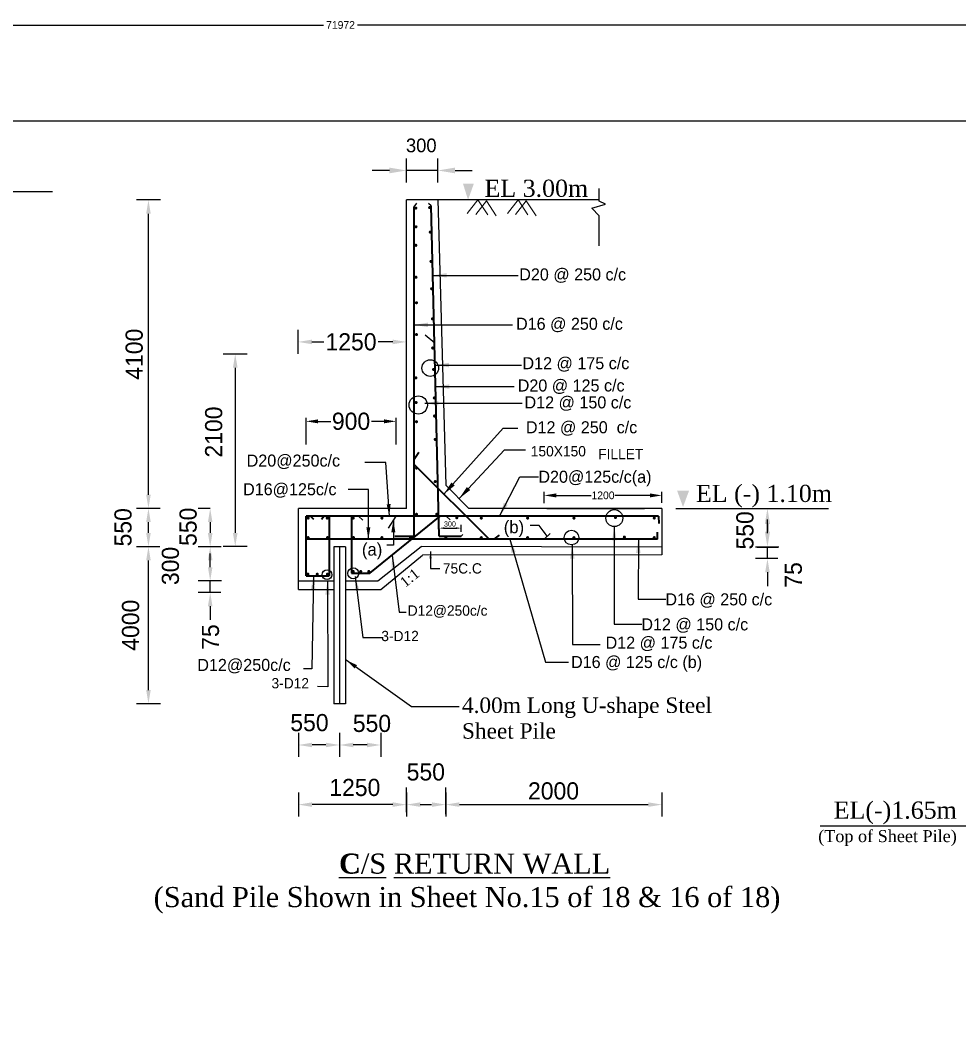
# Model space of a CAD drawing. Extents: x -1206532 to 786809, y -4288605 to 172932.
# Drawn here: x -141732 to -114370, y -4242488 to -4213396 of the extents above; entities that cross this region are included whole.
import ezdxf

# ---------------------------------------------------------------- set-up
doc = ezdxf.new("R2010")
doc.units = 0
doc.header["$LTSCALE"] = 300
doc.header["$MEASUREMENT"] = 0
doc.layers.get('0').update_dxf_attribs({"linetype": 'CONTINUOUS'})
doc.layers.get('DEFPOINTS').update_dxf_attribs({"linetype": 'CONTINUOUS'})
doc.layers.add('LINE', color=7, linetype='CONTINUOUS')
doc.layers.add('Other line', color=7, linetype='CONTINUOUS', lineweight=15)
doc.styles.add('Arial-200', font='ARIAL_0.TTF')
doc.styles.add('TIMES', font='TIMES_0.TTF')
doc.dimstyles.new('3', dxfattribs={"dimtxt": 225, "dimasz": 350, "dimexe": 100, "dimexo": 25, "dimgap": 9, "dimtad": 0, "dimdec": 0, "dimzin": 0, "dimdsep": 46, "dimtxsty": 'Standard', "dimcen": 0, "dimclrd": 5, "dimclre": 6, "dimclrt": 1, "dimadec": 0, "dimazin": 0, "dimtfac": 1, "dimtdec": 0, "dimtofl": 0, "dimtmove": 2, "dimatfit": 3, "dimfxl": 1, "dimtolj": 1, "dimtzin": 0, "dimarcsym": 0})
doc.dimstyles.new('ISO-25', dxfattribs={"dimtxt": 2.5, "dimasz": 2.5, "dimexe": 1.25, "dimexo": 0.625, "dimtad": 1, "dimtxsty": 'Standard', "dimcen": 2.5, "dimadec": 0, "dimazin": 0, "dimtfac": 1, "dimtmove": 0, "dimatfit": 3, "dimfxl": 1, "dimarcsym": 0})

# ---------------------------------------------------------------- blocks, each defined once
blk = doc.blocks.new('*D298')
at = {"layer": 'DEFPOINTS', "color": 0, "lineweight": 30}
for p in [(-96405, -4213543), (-168377, -4216334), (-96405, -4216334)]:
    blk.add_point(p, dxfattribs=at)
at = {"layer": 'LINE', "color": 6, "lineweight": -2}
for p, q in [((-168377, -4216309), (-168377, -4213443)), ((-96405, -4216309), (-96405, -4213443))]:
    blk.add_line(p, q, dxfattribs=at)
at = {"layer": 'LINE', "color": 5, "lineweight": -2}
for p, q in [((-168027, -4213543), (-132887, -4213543)), ((-96755, -4213543), (-131894, -4213543))]:
    blk.add_line(p, q, dxfattribs=at)
at = {"layer": 'LINE', "color": 5, "lineweight": 30}
for points in [[(-168027, -4213485), (-168027, -4213602), (-168377, -4213543)], [(-96755, -4213485), (-96755, -4213602), (-96405, -4213543)]]:
    blk.add_solid(points, dxfattribs=at)
at = {"layer": 'LINE', "color": 1, "lineweight": 30, "insert": (-132391, -4213543), "char_height": 225, "attachment_point": 5}
blk.add_mtext('\\A1;71972', dxfattribs=at)
blk = doc.blocks.new('*D308')
at = {"color": 7, "linetype": 'ByBlock', "lineweight": -2}
for p, q in [((-133627, -4223130), (-133627, -4222430)), ((-130469, -4223130), (-130469, -4222430)), ((-133227, -4222780), (-132878, -4222780)), ((-130869, -4222780), (-131293, -4222780))]:
    blk.add_line(p, q, dxfattribs=at)
at = {"color": 7, "linetype": 'ByBlock', "lineweight": 30}
for points in [[(-133227, -4222713), (-133227, -4222846), (-133627, -4222780)], [(-130869, -4222713), (-130869, -4222846), (-130469, -4222780)]]:
    blk.add_solid(points, dxfattribs=at)
at = {"layer": 'DEFPOINTS', "color": 0, "linetype": 'ByBlock', "lineweight": 30}
for p in [(-133627, -4222780), (-130469, -4224588), (-133627, -4227738)]:
    blk.add_point(p, dxfattribs=at)
at = {"color": 7, "linetype": 'ByBlock', "lineweight": 30, "insert": (-132085, -4222780), "char_height": 500, "attachment_point": 5}
blk.add_mtext('1250', dxfattribs=at)
blk = doc.blocks.new('*D309')
at = {"color": 7, "linetype": 'ByBlock', "lineweight": -2}
for p, q in [((-137638, -4218643), (-138338, -4218643)), ((-137988, -4227233), (-137988, -4219043)), ((-137648, -4227633), (-138338, -4227633))]:
    blk.add_line(p, q, dxfattribs=at)
at = {"color": 7, "linetype": 'ByBlock', "lineweight": 30}
for points in [[(-138055, -4219043), (-137922, -4219043), (-137988, -4218643)], [(-138055, -4227233), (-137922, -4227233), (-137988, -4227633)]]:
    blk.add_solid(points, dxfattribs=at)
at = {"layer": 'DEFPOINTS', "color": 0, "linetype": 'ByBlock', "lineweight": 30}
for p in [(-137988, -4218643), (-131469, -4218643), (-137638, -4227633)]:
    blk.add_point(p, dxfattribs=at)
at = {"color": 7, "linetype": 'ByBlock', "lineweight": 30, "insert": (-138401, -4223138), "char_height": 500, "attachment_point": 5, "rotation": 90}
blk.add_mtext('4100', dxfattribs=at)
blk = doc.blocks.new('*D310')
at = {"color": 7, "linetype": 'ByBlock', "lineweight": -2}
for p, q in [((-133619, -4235917), (-133619, -4236617)), ((-130469, -4235917), (-130469, -4236617)), ((-130869, -4236267), (-133219, -4236267))]:
    blk.add_line(p, q, dxfattribs=at)
at = {"color": 7, "linetype": 'ByBlock', "lineweight": 30}
for points in [[(-133219, -4236200), (-133219, -4236333), (-133619, -4236267)], [(-130869, -4236200), (-130869, -4236333), (-130469, -4236267)]]:
    blk.add_solid(points, dxfattribs=at)
at = {"layer": 'DEFPOINTS', "color": 0, "linetype": 'ByBlock', "lineweight": 30}
for p in [(-130469, -4227633), (-133619, -4229998), (-133619, -4236267)]:
    blk.add_point(p, dxfattribs=at)
at = {"color": 7, "linetype": 'ByBlock', "lineweight": 30, "insert": (-131975, -4235770), "char_height": 500, "attachment_point": 5}
blk.add_mtext('1250', dxfattribs=at)
blk = doc.blocks.new('*D311')
at = {"color": 7, "linetype": 'ByBlock', "lineweight": -2}
for p, q in [((-129325, -4235917), (-129325, -4236617)), ((-123027, -4235917), (-123027, -4236617)), ((-128925, -4236267), (-123427, -4236267))]:
    blk.add_line(p, q, dxfattribs=at)
at = {"color": 7, "linetype": 'ByBlock', "lineweight": 30}
for points in [[(-128925, -4236200), (-128925, -4236333), (-129325, -4236267)], [(-123427, -4236200), (-123427, -4236333), (-123027, -4236267)]]:
    blk.add_solid(points, dxfattribs=at)
at = {"layer": 'DEFPOINTS', "color": 0, "linetype": 'ByBlock', "lineweight": 30}
for p in [(-129325, -4227632), (-123027, -4228991), (-123027, -4236267)]:
    blk.add_point(p, dxfattribs=at)
at = {"color": 7, "linetype": 'ByBlock', "lineweight": 30, "insert": (-126185, -4235870), "char_height": 500, "attachment_point": 5}
blk.add_mtext('2000', dxfattribs=at)
blk = doc.blocks.new('*D312')
at = {"color": 7, "linetype": 'ByBlock', "lineweight": -2}
for p, q in [((-119952, -4228358), (-119952, -4227958)), ((-119622, -4228758), (-120302, -4228758)), ((-119952, -4229096), (-119952, -4228758)), ((-119646, -4229096), (-120302, -4229096)), ((-119952, -4229496), (-119952, -4229896))]:
    blk.add_line(p, q, dxfattribs=at)
at = {"color": 7, "linetype": 'ByBlock', "lineweight": 30}
for points in [[(-120019, -4228358), (-119886, -4228358), (-119952, -4228758)], [(-120019, -4229496), (-119886, -4229496), (-119952, -4229096)]]:
    blk.add_solid(points, dxfattribs=at)
at = {"layer": 'DEFPOINTS', "color": 0, "linetype": 'ByBlock', "lineweight": 30}
for p in [(-119952, -4228758), (-119612, -4228758), (-119636, -4229096)]:
    blk.add_point(p, dxfattribs=at)
at = {"color": 7, "linetype": 'ByBlock', "lineweight": 30, "insert": (-119196, -4229572), "char_height": 500, "attachment_point": 5, "rotation": 90}
blk.add_mtext('75', dxfattribs=at)
blk = doc.blocks.new('*D313')
at = {"color": 7, "linetype": 'ByBlock', "lineweight": -2}
for p, q in [((-137652, -4228749), (-138338, -4228749)), ((-137988, -4232928), (-137988, -4229149)), ((-137638, -4233328), (-138338, -4233328))]:
    blk.add_line(p, q, dxfattribs=at)
at = {"color": 7, "linetype": 'ByBlock', "lineweight": 30}
for points in [[(-138055, -4229149), (-137922, -4229149), (-137988, -4228749)], [(-138055, -4232928), (-137922, -4232928), (-137988, -4233328)]]:
    blk.add_solid(points, dxfattribs=at)
at = {"layer": 'DEFPOINTS', "color": 0, "linetype": 'ByBlock', "lineweight": 30}
for p in [(-137988, -4228749), (-137642, -4228749), (-137385, -4233328)]:
    blk.add_point(p, dxfattribs=at)
at = {"color": 7, "linetype": 'ByBlock', "lineweight": 30, "insert": (-138507, -4231038), "char_height": 500, "attachment_point": 5, "rotation": 90}
blk.add_mtext('4000', dxfattribs=at)
blk = doc.blocks.new('*D314')
at = {"color": 7, "linetype": 'ByBlock', "lineweight": -2}
for p, q in [((-133619, -4234179), (-133619, -4234879)), ((-132419, -4234179), (-132419, -4234879)), ((-132819, -4234529), (-133219, -4234529))]:
    blk.add_line(p, q, dxfattribs=at)
at = {"color": 7, "linetype": 'ByBlock', "lineweight": 30}
for points in [[(-133219, -4234462), (-133219, -4234595), (-133619, -4234529)], [(-132819, -4234462), (-132819, -4234595), (-132419, -4234529)]]:
    blk.add_solid(points, dxfattribs=at)
at = {"layer": 'DEFPOINTS', "color": 0, "linetype": 'ByBlock', "lineweight": 30}
for p in [(-133619, -4230261), (-132419, -4233591), (-133619, -4234529)]:
    blk.add_point(p, dxfattribs=at)
at = {"color": 7, "linetype": 'ByBlock', "lineweight": 30, "insert": (-133297, -4233880), "char_height": 500, "attachment_point": 5}
blk.add_mtext('550', dxfattribs=at)
blk = doc.blocks.new('*D315')
at = {"color": 7, "linetype": 'ByBlock', "lineweight": -2}
for p, q in [((-135871, -4228749), (-136539, -4228749)), ((-136189, -4229346), (-136189, -4229149)), ((-135909, -4229746), (-136539, -4229746))]:
    blk.add_line(p, q, dxfattribs=at)
at = {"color": 7, "linetype": 'ByBlock', "lineweight": 30}
for points in [[(-136256, -4229149), (-136122, -4229149), (-136189, -4228749)], [(-136256, -4229346), (-136122, -4229346), (-136189, -4229746)]]:
    blk.add_solid(points, dxfattribs=at)
at = {"layer": 'DEFPOINTS', "color": 0, "linetype": 'ByBlock', "lineweight": 30}
for p in [(-136189, -4228749), (-135861, -4228749), (-135899, -4229746)]:
    blk.add_point(p, dxfattribs=at)
at = {"color": 7, "linetype": 'ByBlock', "lineweight": 30, "insert": (-137346, -4229310), "char_height": 500, "attachment_point": 5, "rotation": 90}
blk.add_mtext('300', dxfattribs=at)
blk = doc.blocks.new('*D316')
at = {"color": 7, "linetype": 'ByBlock', "lineweight": -2}
for p, q in [((-137678, -4227633), (-138338, -4227633)), ((-137988, -4228349), (-137988, -4228033)), ((-137652, -4228749), (-138338, -4228749))]:
    blk.add_line(p, q, dxfattribs=at)
at = {"color": 7, "linetype": 'ByBlock', "lineweight": 30}
for points in [[(-138055, -4228033), (-137922, -4228033), (-137988, -4227633)], [(-138055, -4228349), (-137922, -4228349), (-137988, -4228749)]]:
    blk.add_solid(points, dxfattribs=at)
at = {"layer": 'DEFPOINTS', "color": 0, "linetype": 'ByBlock', "lineweight": 30}
for p in [(-137988, -4227633), (-137668, -4227633), (-137642, -4228749)]:
    blk.add_point(p, dxfattribs=at)
at = {"color": 7, "linetype": 'ByBlock', "lineweight": 30, "insert": (-138727, -4228184), "char_height": 500, "attachment_point": 5, "rotation": 90}
blk.add_mtext('550', dxfattribs=at)
blk = doc.blocks.new('*D317')
at = {"color": 7, "linetype": 'ByBlock', "lineweight": -2}
for p, q in [((-132419, -4234179), (-132419, -4234879)), ((-131219, -4234179), (-131219, -4234879)), ((-131619, -4234529), (-132019, -4234529))]:
    blk.add_line(p, q, dxfattribs=at)
at = {"color": 7, "linetype": 'ByBlock', "lineweight": 30}
for points in [[(-132019, -4234462), (-132019, -4234595), (-132419, -4234529)], [(-131619, -4234462), (-131619, -4234595), (-131219, -4234529)]]:
    blk.add_solid(points, dxfattribs=at)
at = {"layer": 'DEFPOINTS', "color": 0, "linetype": 'ByBlock', "lineweight": 30}
for p in [(-131219, -4230261), (-132419, -4233591), (-132419, -4234529)]:
    blk.add_point(p, dxfattribs=at)
at = {"color": 7, "linetype": 'ByBlock', "lineweight": 30, "insert": (-131476, -4233903), "char_height": 500, "attachment_point": 5}
blk.add_mtext('550', dxfattribs=at)
blk = doc.blocks.new('*D318')
at = {"color": 7, "linetype": 'ByBlock', "lineweight": -2}
for p, q in [((-130469, -4218133), (-130469, -4217433)), ((-129554, -4218133), (-129554, -4217433)), ((-130969, -4217783), (-131469, -4217783)), ((-129554, -4217783), (-130469, -4217783)), ((-129054, -4217783), (-128554, -4217783))]:
    blk.add_line(p, q, dxfattribs=at)
at = {"color": 7, "linetype": 'ByBlock', "lineweight": 30}
for points in [[(-130969, -4217699), (-130969, -4217866), (-130469, -4217783)], [(-129054, -4217699), (-129054, -4217866), (-129554, -4217783)]]:
    blk.add_solid(points, dxfattribs=at)
at = {"layer": 'DEFPOINTS', "color": 0, "linetype": 'ByBlock', "lineweight": 30}
for p in [(-130469, -4217783), (-130469, -4218243), (-129554, -4218191)]:
    blk.add_point(p, dxfattribs=at)
at = {"color": 7, "linetype": 'ByBlock', "lineweight": 30, "insert": (-130039, -4217055), "char_height": 400, "attachment_point": 5}
blk.add_mtext('300', dxfattribs=at)
blk = doc.blocks.new('*D319')
at = {"layer": 'DEFPOINTS', "color": 0, "lineweight": 30}
for p in [(-123027, -4227633), (-123026, -4228758), (-119952, -4228758)]:
    blk.add_point(p, dxfattribs=at)
at = {"layer": 'LINE', "color": 7, "lineweight": -2}
for p, q in [((-120252, -4227633), (-119652, -4227633)), ((-119952, -4228083), (-119952, -4228308)), ((-120252, -4228758), (-119652, -4228758))]:
    blk.add_line(p, q, dxfattribs=at)
at = {"layer": 'LINE', "color": 7, "lineweight": 30}
for points in [[(-120027, -4228083), (-119877, -4228083), (-119952, -4227633)], [(-120027, -4228308), (-119877, -4228308), (-119952, -4228758)]]:
    blk.add_solid(points, dxfattribs=at)
at = {"layer": 'LINE', "color": 7, "lineweight": 30, "insert": (-120606, -4228274), "char_height": 500, "attachment_point": 5, "rotation": 90}
blk.add_mtext('\\A1;550', dxfattribs=at)
blk = doc.blocks.new('*D320')
at = {"color": 7, "linetype": 'ByBlock', "lineweight": -2}
for p, q in [((-136189, -4229346), (-136189, -4228946)), ((-135859, -4229746), (-136539, -4229746)), ((-136189, -4230084), (-136189, -4229746)), ((-135883, -4230084), (-136539, -4230084)), ((-136189, -4230484), (-136189, -4230884))]:
    blk.add_line(p, q, dxfattribs=at)
at = {"color": 7, "linetype": 'ByBlock', "lineweight": 30}
for points in [[(-136256, -4229346), (-136123, -4229346), (-136189, -4229746)], [(-136256, -4230484), (-136123, -4230484), (-136189, -4230084)]]:
    blk.add_solid(points, dxfattribs=at)
at = {"layer": 'DEFPOINTS', "color": 0, "linetype": 'ByBlock', "lineweight": 30}
for p in [(-136189, -4229746), (-135849, -4229746), (-135873, -4230084)]:
    blk.add_point(p, dxfattribs=at)
at = {"color": 7, "linetype": 'ByBlock', "lineweight": 30, "insert": (-136179, -4231382), "char_height": 500, "attachment_point": 5, "rotation": 90}
blk.add_mtext('75', dxfattribs=at)
blk = doc.blocks.new('*D321')
at = {"color": 7, "linetype": 'ByBlock', "lineweight": -2}
for p, q in [((-135109, -4223133), (-135809, -4223133)), ((-135459, -4223533), (-135459, -4228347)), ((-135109, -4228747), (-135809, -4228747))]:
    blk.add_line(p, q, dxfattribs=at)
at = {"color": 7, "linetype": 'ByBlock', "lineweight": 30}
for points in [[(-135526, -4223533), (-135392, -4223533), (-135459, -4223133)], [(-135526, -4228347), (-135392, -4228347), (-135459, -4228747)]]:
    blk.add_solid(points, dxfattribs=at)
at = {"layer": 'DEFPOINTS', "color": 0, "linetype": 'ByBlock', "lineweight": 30}
for p in [(-130510, -4223133), (-135459, -4228747), (-130737, -4228747)]:
    blk.add_point(p, dxfattribs=at)
at = {"color": 7, "linetype": 'ByBlock', "lineweight": 30, "insert": (-136085, -4225407), "char_height": 500, "attachment_point": 5, "rotation": 90}
blk.add_mtext('2100', dxfattribs=at)
blk = doc.blocks.new('*D322')
at = {"color": 7, "linetype": 'ByBlock', "lineweight": -2}
for p, q in [((-136189, -4227633), (-136539, -4227633)), ((-136189, -4228033), (-136189, -4228349)), ((-136189, -4228749), (-136539, -4228749))]:
    blk.add_line(p, q, dxfattribs=at)
at = {"color": 7, "linetype": 'ByBlock', "lineweight": 30}
for points in [[(-136256, -4228033), (-136122, -4228033), (-136189, -4227633)], [(-136256, -4228349), (-136122, -4228349), (-136189, -4228749)]]:
    blk.add_solid(points, dxfattribs=at)
at = {"layer": 'DEFPOINTS', "color": 0, "linetype": 'ByBlock', "lineweight": 30}
for p in [(-136189, -4227633), (-136189, -4228749), (-136189, -4228749)]:
    blk.add_point(p, dxfattribs=at)
at = {"color": 7, "linetype": 'ByBlock', "lineweight": 30, "insert": (-136830, -4228169), "char_height": 500, "attachment_point": 5, "rotation": 90}
blk.add_mtext('550', dxfattribs=at)
blk = doc.blocks.new('*D176')
at = {"color": 0, "linetype": 'ByBlock', "lineweight": -2}
for p, q in [((-133394, -4225767), (-133394, -4224995)), ((-130775, -4225767), (-130775, -4224995))]:
    blk.add_line(p, q, dxfattribs=at)
at = {"linetype": 'ByBlock', "lineweight": -2}
for p, q in [((-133044, -4225095), (-132677, -4225095)), ((-131125, -4225095), (-131492, -4225095))]:
    blk.add_line(p, q, dxfattribs=at)
at = {"linetype": 'ByBlock', "lineweight": 30}
for points in [[(-133044, -4225037), (-133044, -4225154), (-133394, -4225095)], [(-131125, -4225037), (-131125, -4225154), (-130775, -4225095)]]:
    blk.add_solid(points, dxfattribs=at)
at = {"layer": 'DEFPOINTS', "color": 0, "linetype": 'ByBlock', "lineweight": 30}
for p in [(-130775, -4225095), (-133394, -4225792), (-130775, -4225792)]:
    blk.add_point(p, dxfattribs=at)
at = {"color": 0, "linetype": 'ByBlock', "lineweight": 30, "insert": (-132085, -4225095), "char_height": 500, "attachment_point": 5}
blk.add_mtext('\\A1;900', dxfattribs=at)
blk = doc.blocks.new('*D737')
at = {"layer": 'DEFPOINTS', "color": 0, "lineweight": 30}
for p in [(-123027, -4227254), (-126458, -4227505), (-123027, -4227498)]:
    blk.add_point(p, dxfattribs=at)
at = {"layer": 'Other line', "color": 0, "linetype": 'ByBlock', "lineweight": -2}
for p, q in [((-126458, -4227480), (-126458, -4227154)), ((-123027, -4227473), (-123027, -4227154))]:
    blk.add_line(p, q, dxfattribs=at)
at = {"layer": 'Other line', "linetype": 'ByBlock', "lineweight": -2}
for p, q in [((-126108, -4227254), (-125089, -4227254)), ((-123377, -4227254), (-124396, -4227254))]:
    blk.add_line(p, q, dxfattribs=at)
at = {"layer": 'Other line', "lineweight": 30}
for points in [[(-126108, -4227196), (-126108, -4227312), (-126458, -4227254)], [(-123377, -4227196), (-123377, -4227312), (-123027, -4227254)]]:
    blk.add_solid(points, dxfattribs=at)
at = {"layer": 'Other line', "color": 0, "lineweight": 30, "insert": (-124743, -4227254), "char_height": 225, "attachment_point": 5}
blk.add_mtext('\\A1;1200', dxfattribs=at)
blk = doc.blocks.new('*D951')
at = {"layer": 'DEFPOINTS', "color": 0, "lineweight": 30}
for p in [(-128876, -4228208), (-129517, -4228446), (-128876, -4228337)]:
    blk.add_point(p, dxfattribs=at)
at = {"layer": 'Other line', "color": 0, "linetype": 'ByBlock', "lineweight": -2}
for p, q in [((-129517, -4228421), (-129517, -4228108)), ((-128876, -4228312), (-128876, -4228108))]:
    blk.add_line(p, q, dxfattribs=at)
at = {"layer": 'Other line', "linetype": 'ByBlock', "lineweight": -2}
blk.add_line((-129367, -4228208), (-129026, -4228208), dxfattribs=at)
at = {"layer": 'Other line', "lineweight": 30}
for points in [[(-129367, -4228183), (-129367, -4228233), (-129517, -4228208)], [(-129026, -4228183), (-129026, -4228233), (-128876, -4228208)]]:
    blk.add_solid(points, dxfattribs=at)
at = {"layer": 'Other line', "color": 0, "lineweight": 30, "insert": (-129204, -4228087), "char_height": 150, "attachment_point": 5}
blk.add_mtext('\\A1;300', dxfattribs=at)

msp = doc.modelspace()

# ---------------------------------------------------------------- linework, layer by layer
at = {"linetype": 'ByBlock', "lineweight": 30}
for p, q in [((-124859.71, -4218678.925), (-124859.71, -4218311.959)), ((-130468.691, -4227633.09), (-130468.691, -4218643.09)), ((-129553.867, -4218643.09), (-130468.691, -4218643.09)), ((-124859.71, -4218643.09), (-129553.867, -4218643.09)), ((-129553.867, -4218643.09), (-129325.468, -4226954.599)), ((-124859.71, -4218643.09), (-129532.342, -4218643.09)), ((-125068.704, -4218880.207), (-124667.119, -4218761.507)), ((-124859.71, -4219104.088), (-125068.704, -4218880.207)), ((-124667.119, -4218761.507), (-124859.71, -4218678.925)), ((-124859.71, -4219984.301), (-124859.71, -4219104.088)), ((-133618.691, -4229998.09), (-133618.691, -4227633.09)), ((-130468.691, -4227633.09), (-133618.691, -4227633.09)), ((-123026.937, -4227633.09), (-128648.231, -4227633.09)), ((-126379.065, -4227633.09), (-123538.065, -4227633.09)), ((-123026.937, -4227633.09), (-123026.937, -4228990.59)), ((-122626.065, -4227633.09), (-118178.045, -4227633.09)), ((-132583.635, -4228748.591), (-132583.635, -4233328.09)), ((-132242.059, -4228748.591), (-132583.635, -4228748.591)), ((-132418.691, -4228748.591), (-132418.691, -4233328.09)), ((-132242.059, -4228748.591), (-132242.059, -4233328.09)), ((-131301.849, -4229748.09), (-130037.175, -4228746.891)), ((-123026.937, -4228758.09), (-130037.175, -4228746.891)), ((-129286.308, -4228748.09), (-129286.308, -4228748.09)), ((-131218.691, -4229998.09), (-129999.107, -4228993.397)), ((-123026.937, -4228990.59), (-129999.107, -4228993.397)), ((-133616.308, -4229748.09), (-132583.635, -4229748.09)), ((-132255.922, -4229748.09), (-132242.059, -4229748.09)), ((-132242.059, -4229748.09), (-131301.849, -4229748.09)), ((-133618.691, -4229998.09), (-132583.635, -4229998.09)), ((-132254.849, -4229998.09), (-132242.059, -4229998.09)), ((-132242.059, -4229998.09), (-131218.691, -4229998.09)), ((-132242.059, -4233328.09), (-132583.635, -4233328.09)), ((-130468.691, -4236489.85), (-130468.691, -4235766.767)), ((-129325.468, -4236549.85), (-129325.468, -4235766.767)), ((-130068.691, -4236266.767), (-129743.691, -4236266.767)), ((-113161.919, -4236890.433), (-118415.001, -4236890.433))]:
    msp.add_line(p, q, dxfattribs=at)
at = {"linetype": 'ByBlock', "lineweight": 40}
for p, q in [((-130243.691, -4228445.521), (-130248, -4218843)), ((-129517.392, -4228445.521), (-129748.608, -4218817.606)), ((-130243.691, -4226354.473), (-128065.073, -4228533.09)), ((-133393.691, -4228058.09), (-133393.691, -4227858.09)), ((-130468.691, -4227858.09), (-133393.691, -4227858.09)), ((-132723.635, -4227858.09), (-132723.635, -4229598.09)), ((-132070.544, -4227858.09), (-132070.544, -4229518.09)), ((-131533.886, -4229518.09), (-129492.613, -4227858.09)), ((-128668.691, -4227858.09), (-130468.691, -4227858.09)), ((-123127.065, -4227858.09), (-128668.691, -4227858.09)), ((-123127.065, -4227858.09), (-123116.308, -4228068.09)), ((-133393.691, -4228533.09), (-133393.691, -4228058.09)), ((-133393.691, -4229598.09), (-133393.691, -4228308.09)), ((-130808, -4228445.521), (-130243.691, -4228445.521)), ((-129517.392, -4228445.521), (-128876, -4228445.521)), ((-123154.065, -4228533.09), (-123154.065, -4228328.09)), ((-123154.065, -4228533.09), (-133393.691, -4228533.09)), ((-133393.691, -4229598.09), (-132723.635, -4229598.09)), ((-132070.544, -4229518.09), (-131533.886, -4229518.09))]:
    msp.add_line(p, q, dxfattribs=at)
at = {"linetype": 'ByBlock', "lineweight": 30}
msp.add_lwpolyline([(-168376.746, -4267228.361), (-168376.746, -4216333.96), (-96404.866, -4216333.96), (-96404.866, -4267228.361), (-168376.746, -4267228.361)], close=True, dxfattribs=at)
at = {"linetype": 'ByBlock', "lineweight": 30, "const_width": 45}
for points in [[(-130176.264, -4218878.397, -1), (-130221.264, -4218878.397, -1)], [(-129771.737, -4218865.289, -1), (-129816.737, -4218865.289, -1)], [(-130170.226, -4219425.247, -1), (-130215.226, -4219425.247, -1)], [(-129754.583, -4219579.573, -1), (-129799.583, -4219579.573, -1)], [(-130174.201, -4219964.801, -1), (-130219.201, -4219964.801, -1)], [(-129732.164, -4220433.733, -1), (-129777.164, -4220433.733, -1)], [(-130171.016, -4220894.68, -1), (-130216.016, -4220894.68, -1)], [(-129714.851, -4221229.676, -1), (-129759.851, -4221229.676, -1)], [(-130155.749, -4221637.432, -1), (-130200.749, -4221637.432, -1)], [(-129690.189, -4222106.363, -1), (-129735.189, -4222106.363, -1)], [(-130155.749, -4222567.311, -1), (-130200.749, -4222567.311, -1)], [(-129684.534, -4222958.165, -1), (-129729.534, -4222958.165, -1)], [(-129656.607, -4223583.494, -1), (-129701.607, -4223583.494, -1)], [(-130173.013, -4223828.873, -1), (-130218.013, -4223828.873, -1)], [(-129636.346, -4224413.813, -1), (-129681.346, -4224413.813, -1)], [(-130168.171, -4224547.494, -1), (-130213.171, -4224547.494, -1)], [(-129631.378, -4224939.682, -1), (-129676.378, -4224939.682, -1)], [(-130155.749, -4225105.311, -1), (-130200.749, -4225105.311, -1)], [(-129609.534, -4225623.254, -1), (-129654.534, -4225623.254, -1)], [(-130155.749, -4226455.311, -1), (-130200.749, -4226455.311, -1)], [(-129609.534, -4226851.462, -1), (-129654.534, -4226851.462, -1)], [(-133313.865, -4227914.395, -1), (-133358.865, -4227914.395, -1)], [(-132756.483, -4227914.395, -1), (-132801.483, -4227914.395, -1)], [(-131998.517, -4227914.395, -1), (-132043.517, -4227914.395, -1)], [(-131162.005, -4227914.395, -1), (-131207.005, -4227914.395, -1)], [(-130155.749, -4227805.311, -1), (-130200.749, -4227805.311, -1)], [(-129564.534, -4227805.311, -1), (-129609.534, -4227805.311, -1)], [(-128981.68, -4227904.741, -1), (-129026.68, -4227904.741, -1)], [(-128267.202, -4227914.395, -1), (-128312.202, -4227914.395, -1)], [(-126917.202, -4227914.395, -1), (-126962.202, -4227914.395, -1)], [(-125567.202, -4227914.395, -1), (-125612.202, -4227914.395, -1)], [(-124358.624, -4227897.648, -1), (-124403.624, -4227897.648, -1)], [(-123227.202, -4227914.395, -1), (-123272.202, -4227914.395, -1)], [(-133313.865, -4228485.162, -1), (-133358.865, -4228485.162, -1)], [(-132749.024, -4228485.162, -1), (-132794.024, -4228485.162, -1)], [(-131991.911, -4228485.162, -1), (-132036.911, -4228485.162, -1)], [(-131162.005, -4228485.162, -1), (-131207.005, -4228485.162, -1)], [(-130324.798, -4228485.162, -1), (-130369.798, -4228485.162, -1)], [(-129302.555, -4228485.162, -1), (-129347.555, -4228485.162, -1)], [(-128267.202, -4228485.162, -1), (-128312.202, -4228485.162, -1)], [(-126917.202, -4228485.162, -1), (-126962.202, -4228485.162, -1)], [(-125567.202, -4228485.162, -1), (-125612.202, -4228485.162, -1)], [(-124098.624, -4228468.415, -1), (-124143.624, -4228468.415, -1)], [(-123227.202, -4228485.162, -1), (-123272.202, -4228485.162, -1)], [(-133321.936, -4229551.033, -1), (-133366.936, -4229551.033, -1)], [(-133046.573, -4229551.164, -1), (-133091.573, -4229551.164, -1)], [(-132749.912, -4229551.241, -1), (-132794.912, -4229551.241, -1)], [(-131999.099, -4229470.499, -1), (-132044.099, -4229470.499, -1)], [(-131781.197, -4229472.124, -1), (-131826.197, -4229472.124, -1)], [(-131546.418, -4229472.499, -1), (-131591.418, -4229472.499, -1)]]:
    msp.add_lwpolyline(points, format="xyb", close=True, dxfattribs=at)
at = {"linetype": 'ByBlock', "lineweight": 30}
for centre, radius in [((-129776.143, -4223542.371), 241.937), ((-130127.249, -4224619.311), 266.094), ((-124413.702, -4227914.395), 246.309), ((-125661.584, -4228483.041), 213.366), ((-132020.439, -4229526.173), 160.312), ((-132783.635, -4229565.41), 143.178)]:
    msp.add_circle(centre, radius, dxfattribs=at)
for points in [[(-128506.94, -4218168.59), (-128823.337, -4218168.59), (-128675.816, -4218641.09)], [(-122583.463, -4227118.999), (-122236.934, -4227118.999), (-122412.427, -4227591.499)], [(-130068.691, -4236200.101), (-130068.691, -4236333.434), (-130468.691, -4236266.767)], [(-129725.468, -4236200.101), (-129725.468, -4236333.434), (-129325.468, -4236266.767)]]:
    msp.add_solid(points, dxfattribs=at)
at = {"layer": 'LINE', "color": 0}
msp.add_line((-140784.219, -4218404.362), (-152099.393, -4218404.362), dxfattribs=at)
at = {"layer": 'LINE', "color": 0, "lineweight": 30}
for p, q in [((-130248, -4218843), (-130166.975, -4218732.812)), ((-129748.608, -4218817.606), (-129829.223, -4218743.22))]:
    msp.add_line(p, q, dxfattribs=at)
at = {"layer": 'LINE', "lineweight": 20}
for p, q in [((-128388.345, -4218643.09), (-128699.699, -4219041.064)), ((-128139.256, -4218667.963), (-128450.61, -4219065.937)), ((-128388.345, -4218643.09), (-128101.897, -4219078.371)), ((-128139.256, -4218667.963), (-127852.808, -4219103.245)), ((-127217.647, -4218643.09), (-127529.001, -4219041.064)), ((-126981.02, -4218667.963), (-127292.374, -4219065.937)), ((-127217.647, -4218643.09), (-126931.199, -4219078.371)), ((-126981.02, -4218667.963), (-126694.573, -4219103.245))]:
    msp.add_line(p, q, dxfattribs=at)
at = {"layer": 'LINE', "lineweight": 40}
for p, q in [((-130243.691, -4226201.301), (-130105.231, -4225991.301)), ((-133262.231, -4227858.09), (-133180.231, -4227943.301)), ((-132869.231, -4227858.09), (-132941.231, -4227953.301)), ((-127915.231, -4228533.09), (-127763.231, -4228409.301))]:
    msp.add_line(p, q, dxfattribs=at)
at = {"layer": 'LINE', "lineweight": 30}
for p, q in [((-129325.468, -4226954.599), (-128648.231, -4227633.09)), ((-131868.231, -4227858.09), (-131742.231, -4227977.301)), ((-129314.231, -4227858.09), (-129195.231, -4227961.301))]:
    msp.add_line(p, q, dxfattribs=at)
at = {"layer": 'Other line', "color": 0, "lineweight": 30}
for p, q in [((-129645.991, -4222811.993), (-129928.062, -4222583.036)), ((-130775.497, -4227858.09), (-131000.872, -4228205.773)), ((-128876, -4228445.521), (-128832, -4228390)), ((-126458.202, -4228533.09), (-126283.281, -4228360.673))]:
    msp.add_line(p, q, dxfattribs=at)

# ---------------------------------------------------------------- texts
at = {"linetype": 'ByBlock', "lineweight": 30}
for s, height, p in [('D20 @ 250 c/c', 351.25, (-127184.057, -4220988.078)), ('D16 @ 250 c/c', 351.25, (-127277.945, -4222426.807)), ('D12 @ 175 c/c', 351.25, (-127090.35, -4223576.441)), ('D20 @ 125 c/c', 351.25, (-127228.61, -4224225.633)), ('D12 @ 150 c/c', 351.25, (-127030.808, -4224717.785)), ('D12 @ 250  c/c', 351.25, (-126989.485, -4225443.61)), ('150X150 ', 300, (-126847.946, -4226116.954)), ('FILLET', 300, (-124884.092, -4226198.667)), ('D20@250c/c', 351.25, (-135126.296, -4226414.826)), ('D20@125c/c(a)', 351.25, (-126626.95, -4226885.413)), ('D16@125c/c', 351.25, (-135231.223, -4227249.929)), ('75C.C', 300, (-129410.377, -4229531.258)), ('D16 @ 250 c/c', 351.25, (-122926.83, -4230459.144)), ('D12@250c/c', 300, (-130434.3, -4230760.593)), ('D12 @ 150 c/c', 351.25, (-123626.404, -4231188.493)), ('3-D12', 300, (-131203.02, -4231502.089)), ('D12 @ 175 c/c', 351.25, (-124668.223, -4231721.839)), ('D12@250c/c', 351.25, (-136564.156, -4232371.424)), ('D16 @ 125 c/c (b)', 351.25, (-125675.223, -4232285.839)), ('3-D12', 300, (-134402.28, -4232878.454))]:
    msp.add_text(s, height=height, dxfattribs=at).set_placement(p)
at = {"linetype": 'ByBlock', "lineweight": 30, "char_height": 500, "attachment_point": 3}
for s, insert, width in [('{\\fTimes New Roman|b0|i0|c0|p18;EL 3.00m}', (-125175.318, -4218051.446), 3291.76418), ('{\\fTimes New Roman|b0|i0|c0|p18;EL (-) 1.10m}', (-118072.12, -4226946.09), 4374.01368), ('{\\fTimes New Roman|b0|i0|c0|p18;EL(-)1.65m \\P\\H0.7x;(Top of Sheet Pile)}', (-114435.427, -4236176.693), 8833.26506)]:
    msp.add_mtext(s, dxfattribs=dict(at, insert=insert, width=width))
at = {"linetype": 'ByBlock', "lineweight": 30, "insert": (-130697.696, -4229720.409), "char_height": 300, "width": 897.9074, "attachment_point": 1, "rotation": 39.0630839, "style": 'TIMES'}
msp.add_mtext('1:1', dxfattribs=at)
at = {"color": 7, "linetype": 'ByBlock', "lineweight": 30, "insert": (-128853.665, -4233144.272), "char_height": 450, "width": 8608.08, "attachment_point": 1}
msp.add_mtext('{\\fTimes New Roman|b0|i0|c0|p18;4.00m Long U-shape Steel Sheet Pile}', dxfattribs=at)
at = {"linetype": 'ByBlock', "lineweight": 30, "insert": (-129906.191, -4235316.767), "char_height": 500, "attachment_point": 5}
msp.add_mtext('550', dxfattribs=at)
at = {"layer": 'LINE', "char_height": 364, "width": 318.36659, "attachment_point": 1}
for s, insert in [('(b)', (-127636.567, -4227992.537)), ('(a)', (-131768.203, -4228645.537))]:
    msp.add_mtext(s, dxfattribs=dict(at, insert=insert))
at = {"layer": 'LINE', "lineweight": 30, "insert": (-129589.172, -4237693.743), "char_height": 585, "width": 21075.69772, "attachment_point": 2, "style": 'Arial-200'}
msp.add_mtext('{\\fTimes New Roman|b1|i0|c0|p18;          \\LC\\fTimes New Roman|b0|i0|c0|p18;/S RETURN WALL\\P\\l        (Sand Pile Shown in Sheet No.15 of 18 & 16 of 18)}', dxfattribs=at)

# ---------------------------------------------------------------- dimensions: what is measured, and where the dimension line sits
at = {"linetype": 'ByBlock', "lineweight": 30}
for base, p1, p2, angle, text, override, picture, middle in [((-130468.691, -4217782.521), (-129553.534, -4218191.358), (-130468.691, -4218243.455), 180, '300', {"dimtxt": 400, "dimasz": 500, "dimexe": 350, "dimexo": 10, "dimdle": 100, "dimclrd": 7, "dimclre": 7, "dimclrt": 7, "dimtmove": 2, "dimfxl": 350, "dimfxlon": 1}, '*D318', (-130039.384, -4217055.499)), ((-137988.46, -4218643.09), (-137638.46, -4227633.09), (-131468.691, -4218643.09), 270, '4100', {"dimtxt": 500, "dimasz": 400, "dimexe": 350, "dimexo": 10, "dimdle": 100, "dimclrd": 7, "dimclre": 7, "dimclrt": 7, "dimtmove": 2, "dimfxl": 350, "dimfxlon": 1}, '*D309', (-138401.231, -4223138.09)), ((-135459.036, -4228747.37), (-130510.138, -4223132.76), (-130736.918, -4228747.37), 90, '2100', {"dimtxt": 500, "dimasz": 400, "dimexe": 350, "dimexo": 10, "dimdle": 100, "dimclrd": 7, "dimclre": 7, "dimclrt": 7, "dimtmove": 2, "dimfxl": 350, "dimfxlon": 1}, '*D321', (-136085.38, -4225407.086)), ((-137988.46, -4227633.09), (-137641.562, -4228748.591), (-137667.54, -4227633.09), 270, '550', {"dimtxt": 500, "dimasz": 400, "dimexe": 350, "dimexo": 10, "dimdle": 100, "dimclrd": 7, "dimclre": 7, "dimclrt": 7, "dimtmove": 2, "dimfxl": 350, "dimfxlon": 1}, '*D316', (-138727.231, -4228183.816)), ((-136189.029, -4228748.591), (-136189.029, -4227633.09), (-136189.029, -4228748.591), 90, '550', {"dimtxt": 500, "dimasz": 400, "dimexe": 350, "dimexo": 10, "dimdle": 100, "dimclrd": 7, "dimclre": 7, "dimclrt": 7, "dimtmove": 2, "dimfxl": 350, "dimfxlon": 1}, '*D322', (-136830.117, -4228168.829)), ((-119952.197, -4228758.09), (-119635.888, -4229095.59), (-119611.611, -4228758.09), 270, '75', {"dimtxt": 500, "dimasz": 400, "dimexe": 350, "dimexo": 10, "dimdle": 100, "dimclrd": 7, "dimclre": 7, "dimclrt": 7, "dimtmove": 2, "dimfxl": 350, "dimfxlon": 1}, '*D312', (-119196.126, -4229572.23)), ((-137988.46, -4228748.591), (-137384.701, -4233328.09), (-137641.562, -4228748.591), 270, '4000', {"dimtxt": 500, "dimasz": 400, "dimexe": 350, "dimexo": 10, "dimdle": 100, "dimclrd": 7, "dimclre": 7, "dimclrt": 7, "dimtmove": 2, "dimfxl": 350, "dimfxlon": 1}, '*D313', (-138507.231, -4231038.34)), ((-136189.029, -4228748.591), (-135898.784, -4229746.188), (-135861.312, -4228748.591), 270, '300', {"dimtxt": 500, "dimasz": 400, "dimexe": 350, "dimexo": 10, "dimdle": 100, "dimclrd": 7, "dimclre": 7, "dimclrt": 7, "dimtmove": 2, "dimfxl": 350, "dimfxlon": 1}, '*D315', (-137346.463, -4229309.715)), ((-136189.391, -4229746.188), (-135873.082, -4230083.688), (-135848.805, -4229746.188), 270, '75', {"dimtxt": 500, "dimasz": 400, "dimexe": 350, "dimexo": 10, "dimdle": 100, "dimclrd": 7, "dimclre": 7, "dimclrt": 7, "dimtmove": 2, "dimfxl": 350, "dimfxlon": 1}, '*D320', (-136179.098, -4231382.301))]:
    dim = msp.add_linear_dim(base=base, p1=p1, p2=p2, angle=angle, text=text, dimstyle='ISO-25', override=override, dxfattribs=at)
    dim.commit()
    dim.dimension.update_dxf_attribs({"geometry": picture, "text_midpoint": middle, "dimtype": 160})
for base, p1, p2, text, picture, middle in [((-133627.414, -4222779.519), (-130468.513, -4224587.921), (-133627.414, -4227737.642), '1250', '*D308', (-132085.256, -4222779.519)), ((-133618.691, -4236266.822), (-130468.691, -4227633.09), (-133618.691, -4229998.09), '1250', '*D310', (-131974.778, -4235770.104)), ((-123026.937, -4236266.767), (-129325.468, -4227632.067), (-123026.937, -4228990.59), '2000', '*D311', (-126185.314, -4235870.387)), ((-133618.691, -4234528.543), (-132418.691, -4233591.09), (-133618.691, -4230261.09), '550', '*D314', (-133296.891, -4233879.919)), ((-132418.691, -4234528.543), (-131218.691, -4230261.09), (-132418.691, -4233591.09), '550', '*D317', (-131475.834, -4233903.036))]:
    dim = msp.add_linear_dim(base=base, p1=p1, p2=p2, text=text, dimstyle='ISO-25', override={"dimtxt": 500, "dimasz": 400, "dimexe": 350, "dimexo": 10, "dimdle": 100, "dimclrd": 7, "dimclre": 7, "dimclrt": 7, "dimtmove": 2, "dimfxl": 350, "dimfxlon": 1}, dxfattribs=at)
    dim.commit()
    dim.dimension.update_dxf_attribs({"geometry": picture, "text_midpoint": middle, "dimtype": 160})
dim = msp.add_linear_dim(base=(-130775.497, -4225095.383), p1=(-133393.691, -4225791.715), p2=(-130775.497, -4225791.715), text='900', dimstyle='3', override={"dimtxt": 500, "dimclrd": 256, "dimclre": 0, "dimclrt": 0, "dimfxl": 700, "dimfxlon": 1}, dxfattribs=at)
dim.commit()
dim.dimension.update_dxf_attribs({"geometry": '*D176', "text_midpoint": (-132084.594, -4225095.383)})
at = {"layer": 'LINE', "lineweight": 30}
dim = msp.add_linear_dim(base=(-96404.866, -4213543.385), p1=(-168376.746, -4216333.96), p2=(-96404.866, -4216333.96), dimstyle='3', override={"dimfxl": 0.12}, dxfattribs=at)
dim.commit()
dim.dimension.update_dxf_attribs({"geometry": '*D298', "text_midpoint": (-132390.806, -4213543.385)})
dim = msp.add_linear_dim(base=(-119952.197, -4228758.091), p1=(-123026.937, -4227633.09), p2=(-123026.397, -4228758.091), angle=90, text='550', dimstyle='3', override={"dimtxt": 500, "dimasz": 450, "dimexe": 300, "dimexo": 5, "dimclrd": 7, "dimclre": 7, "dimclrt": 7, "dimfxl": 300, "dimfxlon": 1}, dxfattribs=at)
dim.commit()
dim.dimension.update_dxf_attribs({"geometry": '*D319', "text_midpoint": (-120606.231, -4228274.301), "dimtype": 160})
at = {"layer": 'Other line', "color": 0, "lineweight": 30}
dim = msp.add_linear_dim(base=(-123026.937, -4227254.001), p1=(-126458.202, -4227504.688), p2=(-123026.937, -4227498.253), text='1200', dimstyle='3', override={"dimclrd": 256, "dimclre": 0, "dimclrt": 0, "dimfxl": 700, "dimfxlon": 1}, dxfattribs=at)
dim.commit()
dim.dimension.update_dxf_attribs({"geometry": '*D737', "text_midpoint": (-124742.569, -4227254.001)})
dim = msp.add_linear_dim(base=(-128876, -4228208), p1=(-129517.392, -4228445.521), p2=(-128876, -4228337), text='300', dimstyle='3', override={"dimtxt": 150, "dimasz": 150, "dimclrd": 256, "dimclre": 0, "dimclrt": 0, "dimfxl": 700, "dimfxlon": 1}, dxfattribs=at)
dim.commit()
dim.dimension.update_dxf_attribs({"geometry": '*D951', "text_midpoint": (-129204, -4228087), "dimtype": 160})

# ---------------------------------------------------------------- leaders
at = {"linetype": 'ByBlock', "lineweight": 30}
for points in [[(-129694.886, -4220839.663), (-127213.973, -4220839.566)], [(-130243.691, -4222284.064), (-127384.065, -4222284.064)], [(-129634.534, -4223454.623), (-127117.082, -4223454.681)], [(-129622.161, -4224082.89), (-127334.73, -4224082.89)], [(-129937.466, -4224567.562), (-127102.345, -4224567.562)], [(-129379.547, -4227218.617), (-127650.231, -4225290.301), (-127226.231, -4225290.301)], [(-128934.942, -4227345.848), (-127611.231, -4225927.301), (-127003.231, -4225927.301)], [(-127758.231, -4227858.09), (-127170.141, -4226711.094), (-126621.802, -4226711.094)], [(-124413.702, -4228160.704), (-124414.882, -4231005.974), (-123608.035, -4231005.974)], [(-127459.694, -4228533.09), (-126420.024, -4232116.829), (-125747.011, -4232116.829)], [(-125639.596, -4228695.27), (-125634.699, -4231599.196), (-124827.852, -4231599.196)], [(-123714.128, -4228533.09), (-123715.307, -4230276.625), (-122908.46, -4230276.625)], [(-130889.392, -4228993.975), (-130678.863, -4230659.453), (-130477.871, -4230659.453)], [(-133182.852, -4229598.09), (-133229.141, -4232308.09), (-133466.024, -4232308.09)], [(-131960.808, -4229615.108), (-131738.732, -4231398.417), (-131146.825, -4231398.417)], [(-132771.237, -4229748.09), (-132761.237, -4232837.947), (-133061.237, -4232827.947)]]:
    msp.add_leader(points, dimstyle='ISO-25', override={"dimtxt": 500, "dimasz": 400, "dimclrd": 7, "dimclre": 7, "dimclrt": 7}, dxfattribs=at)
at = {"layer": 'LINE', "lineweight": 30}
msp.add_leader([(-129768.231, -4228890.301), (-129768.231, -4229381.301), (-129496.231, -4229381.301)], dimstyle='3', override={"dimasz": 200, "dimgap": 9, "dimtad": 0, "dimclrd": 0, "dimfxl": 0.15, "dimfxlon": 1}, dxfattribs=at)
at = {"layer": 'Other line', "color": 0, "lineweight": 30}
for points, override in [([(-130968, -4227858.09), (-131068, -4226298.32), (-131686, -4226298.32)], {"dimgap": 9, "dimtad": 0, "dimclrd": 256, "dimclre": 0, "dimclrt": 0, "dimfxl": 700, "dimfxlon": 1}), ([(-131581, -4228533.09), (-131581, -4227080), (-132173, -4227080)], {"dimgap": 9, "dimtad": 0, "dimclrd": 256, "dimclre": 0, "dimclrt": 0, "dimfxl": 700, "dimfxlon": 1}), ([(-130852.548, -4227976.955), (-130852.548, -4228703.472), (-131045.875, -4228703.472)], {"dimgap": 9, "dimtad": 0, "dimclrd": 256, "dimclre": 0, "dimclrt": 0, "dimfxl": 700, "dimfxlon": 1}), ([(-126370.741, -4228446.881), (-126606, -4228129), (-126862, -4228129)], {"dimasz": 150, "dimclrd": 256, "dimclre": 0, "dimclrt": 0, "dimfxl": 700, "dimfxlon": 1}), ([(-132230.908, -4232046.898), (-130326.663, -4233405.581), (-128939.289, -4233405.581)], {"dimgap": 9, "dimtad": 0, "dimclrd": 256, "dimclre": 0, "dimclrt": 0, "dimfxl": 0.15, "dimfxlon": 1})]:
    msp.add_leader(points, dimstyle='3', override=override, dxfattribs=at)

doc.saveas('drawing.dxf')
